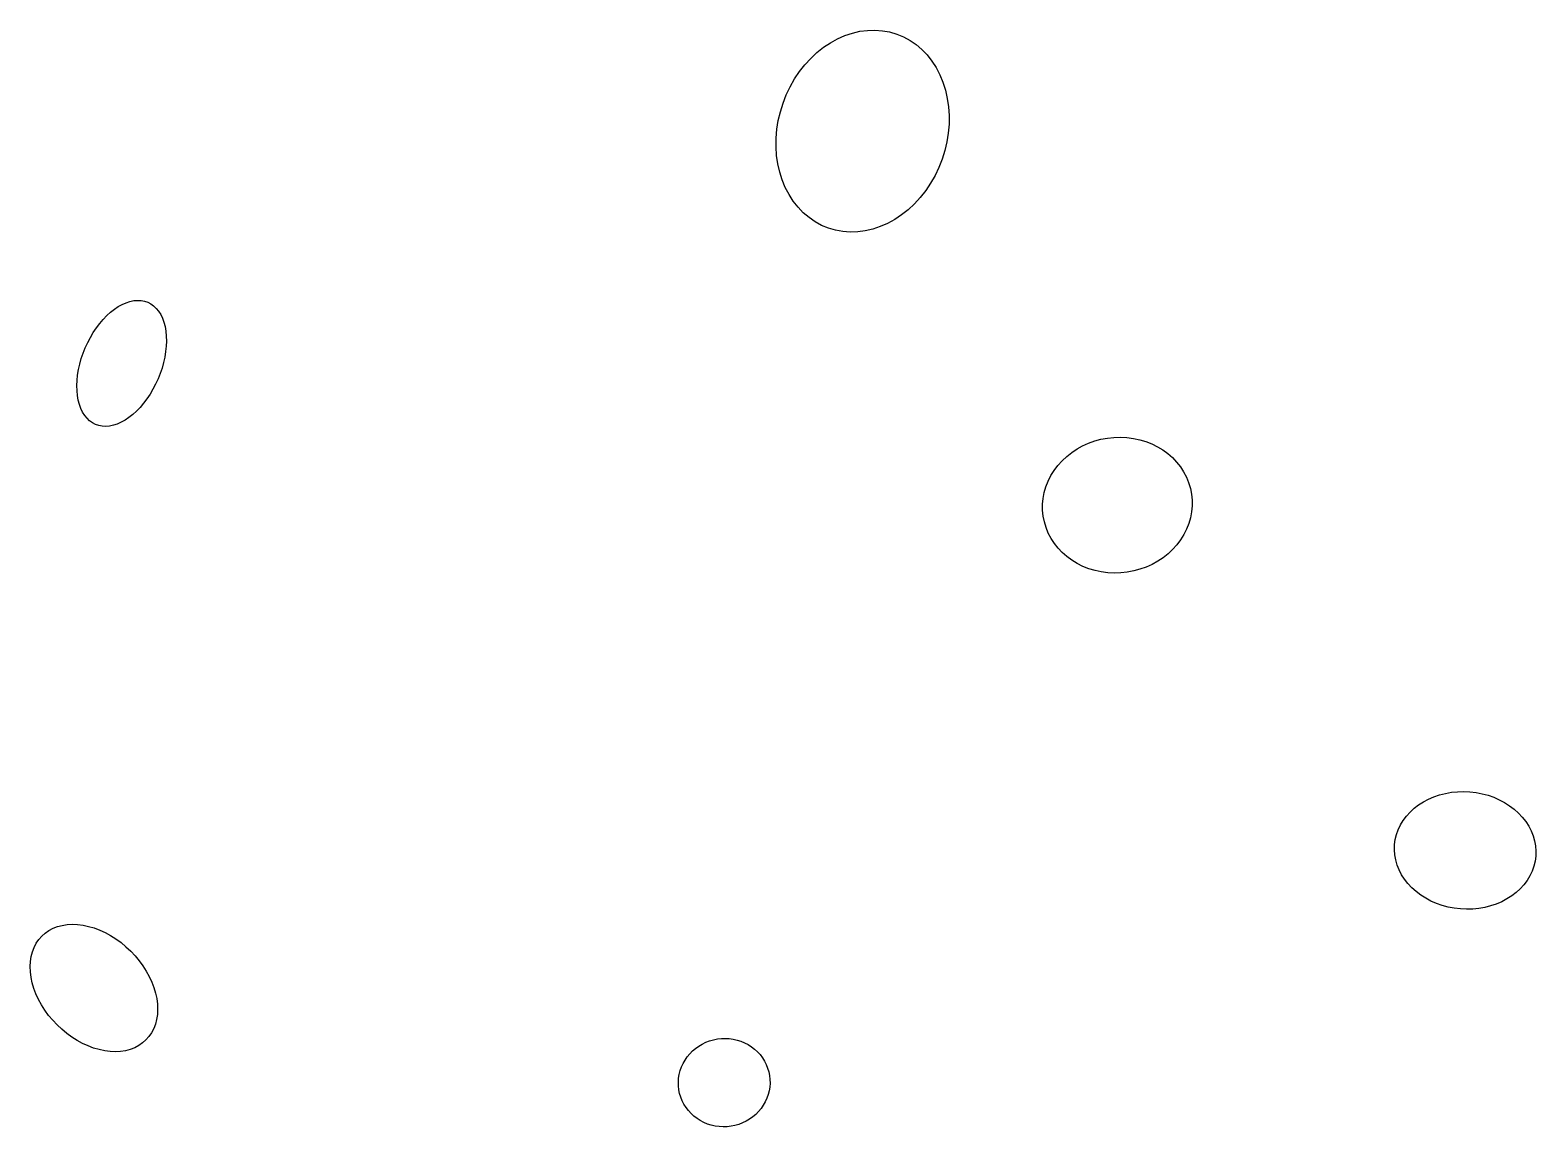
# Model space of a CAD drawing. Header units: metres. Extents: x -12209 to 21780, y -292849 to -276490.
# Drawn here: x -9566 to -4381, y -280266 to -276490 of the extents above; entities that cross this region are included whole.
import ezdxf

# ---------------------------------------------------------------- set-up
doc = ezdxf.new("R2010")
doc.units = ezdxf.units.M

msp = doc.modelspace()

# ---------------------------------------------------------------- linework, layer by layer
at = {"layer": 'LAYER'}
for p, q in [((-6785.51, -276519.97), (-6760.31, -276508.9)), ((-6785.51, -276519.97), (-6760.31, -276508.9)), ((-6760.31, -276508.9), (-6734.65, -276500.32)), ((-6760.31, -276508.9), (-6734.65, -276500.32)), ((-6734.65, -276500.32), (-6708.72, -276494.32)), ((-6734.65, -276500.32), (-6708.72, -276494.32)), ((-6708.72, -276494.32), (-6682.72, -276490.93)), ((-6708.72, -276494.32), (-6682.72, -276490.93)), ((-6682.72, -276490.93), (-6656.84, -276490.18)), ((-6682.72, -276490.93), (-6656.84, -276490.18)), ((-6656.84, -276490.18), (-6631.29, -276492.07)), ((-6656.84, -276490.18), (-6631.29, -276492.07)), ((-6631.29, -276492.07), (-6606.26, -276496.6)), ((-6631.29, -276492.07), (-6606.26, -276496.6)), ((-6606.26, -276496.6), (-6581.94, -276503.73)), ((-6606.26, -276496.6), (-6581.94, -276503.73)), ((-6581.94, -276503.73), (-6558.51, -276513.39)), ((-6581.94, -276503.73), (-6558.51, -276513.39)), ((-6558.51, -276513.39), (-6536.15, -276525.53)), ((-6558.51, -276513.39), (-6536.15, -276525.53)), ((-6877.93, -276587.36), (-6856.44, -276567.29)), ((-6877.93, -276587.36), (-6856.44, -276567.29)), ((-6856.44, -276567.29), (-6833.76, -276549.28)), ((-6856.44, -276567.29), (-6833.76, -276549.28)), ((-6833.76, -276549.28), (-6810.06, -276533.47)), ((-6833.76, -276549.28), (-6810.06, -276533.47)), ((-6810.06, -276533.47), (-6785.51, -276519.97)), ((-6810.06, -276533.47), (-6785.51, -276519.97)), ((-6536.15, -276525.53), (-6515.04, -276540.04)), ((-6536.15, -276525.53), (-6515.04, -276540.04)), ((-6515.04, -276540.04), (-6495.33, -276556.82)), ((-6515.04, -276540.04), (-6495.33, -276556.82)), ((-6495.33, -276556.82), (-6477.17, -276575.74)), ((-6495.33, -276556.82), (-6477.17, -276575.74)), ((-6916.67, -276633.05), (-6898.06, -276609.33)), ((-6916.67, -276633.05), (-6898.06, -276609.33)), ((-6898.06, -276609.33), (-6877.93, -276587.36)), ((-6898.06, -276609.33), (-6877.93, -276587.36)), ((-6477.17, -276575.74), (-6460.7, -276596.66)), ((-6477.17, -276575.74), (-6460.7, -276596.66)), ((-6460.7, -276596.66), (-6446.05, -276619.41)), ((-6460.7, -276596.66), (-6446.05, -276619.41)), ((-6446.05, -276619.41), (-6433.33, -276643.82)), ((-6446.05, -276619.41), (-6433.33, -276643.82)), ((-6948.81, -276684.96), (-6933.63, -276658.32)), ((-6948.81, -276684.96), (-6933.63, -276658.32)), ((-6933.63, -276658.32), (-6916.67, -276633.05)), ((-6933.63, -276658.32), (-6916.67, -276633.05)), ((-6433.33, -276643.82), (-6422.64, -276669.71)), ((-6433.33, -276643.82), (-6422.64, -276669.71)), ((-6422.64, -276669.71), (-6414.05, -276696.88)), ((-6422.64, -276669.71), (-6414.05, -276696.88)), ((-6973.38, -276741.51), (-6962.1, -276712.76)), ((-6973.38, -276741.51), (-6962.1, -276712.76)), ((-6962.1, -276712.76), (-6948.81, -276684.96)), ((-6962.1, -276712.76), (-6948.81, -276684.96)), ((-6414.05, -276696.88), (-6407.63, -276725.12)), ((-6414.05, -276696.88), (-6407.63, -276725.12)), ((-6989.62, -276801), (-6982.58, -276771)), ((-6989.62, -276801), (-6982.58, -276771)), ((-6982.58, -276771), (-6973.38, -276741.51)), ((-6982.58, -276771), (-6973.38, -276741.51)), ((-6407.63, -276725.12), (-6403.44, -276754.22)), ((-6407.63, -276725.12), (-6403.44, -276754.22)), ((-6403.44, -276754.22), (-6401.5, -276783.95)), ((-6403.44, -276754.22), (-6401.5, -276783.95)), ((-6994.46, -276831.27), (-6989.62, -276801)), ((-6994.46, -276831.27), (-6989.62, -276801)), ((-6401.82, -276814.1), (-6404.41, -276844.42)), ((-6401.82, -276814.1), (-6404.41, -276844.42)), ((-6401.5, -276783.95), (-6401.82, -276814.1)), ((-6401.5, -276783.95), (-6401.82, -276814.1)), ((-6997.37, -276891.75), (-6997.04, -276861.6)), ((-6997.37, -276891.75), (-6997.04, -276861.6)), ((-6997.04, -276861.6), (-6994.46, -276831.27)), ((-6997.04, -276861.6), (-6994.46, -276831.27)), ((-6409.24, -276874.7), (-6416.29, -276904.7)), ((-6409.24, -276874.7), (-6416.29, -276904.7)), ((-6404.41, -276844.42), (-6409.24, -276874.7)), ((-6404.41, -276844.42), (-6409.24, -276874.7)), ((-6995.43, -276921.48), (-6997.37, -276891.75)), ((-6995.43, -276921.48), (-6997.37, -276891.75)), ((-6991.23, -276950.58), (-6995.43, -276921.48)), ((-6991.23, -276950.58), (-6995.43, -276921.48)), ((-6416.29, -276904.7), (-6425.49, -276934.18)), ((-6416.29, -276904.7), (-6425.49, -276934.18)), ((-6984.81, -276978.82), (-6991.23, -276950.58)), ((-6984.81, -276978.82), (-6991.23, -276950.58)), ((-6976.23, -277005.99), (-6984.81, -276978.82)), ((-6976.23, -277005.99), (-6984.81, -276978.82)), ((-6436.77, -276962.94), (-6450.05, -276990.74)), ((-6436.77, -276962.94), (-6450.05, -276990.74)), ((-6425.49, -276934.18), (-6436.77, -276962.94)), ((-6425.49, -276934.18), (-6436.77, -276962.94)), ((-6965.53, -277031.88), (-6976.23, -277005.99)), ((-6965.53, -277031.88), (-6976.23, -277005.99)), ((-6952.81, -277056.29), (-6965.53, -277031.88)), ((-6952.81, -277056.29), (-6965.53, -277031.88)), ((-6465.23, -277017.38), (-6482.19, -277042.65)), ((-6465.23, -277017.38), (-6482.19, -277042.65)), ((-6450.05, -276990.74), (-6465.23, -277017.38)), ((-6450.05, -276990.74), (-6465.23, -277017.38)), ((-6938.16, -277079.04), (-6952.81, -277056.29)), ((-6938.16, -277079.04), (-6952.81, -277056.29)), ((-6921.7, -277099.95), (-6938.16, -277079.04)), ((-6921.7, -277099.95), (-6938.16, -277079.04)), ((-6500.81, -277066.37), (-6520.94, -277088.34)), ((-6500.81, -277066.37), (-6520.94, -277088.34)), ((-6482.19, -277042.65), (-6500.81, -277066.37)), ((-6482.19, -277042.65), (-6500.81, -277066.37)), ((-6903.54, -277118.87), (-6921.7, -277099.95)), ((-6903.54, -277118.87), (-6921.7, -277099.95)), ((-6883.83, -277135.65), (-6903.54, -277118.87)), ((-6883.83, -277135.65), (-6903.54, -277118.87)), ((-6862.71, -277150.17), (-6883.83, -277135.65)), ((-6862.71, -277150.17), (-6883.83, -277135.65)), ((-6565.1, -277126.42), (-6588.81, -277142.23)), ((-6565.1, -277126.42), (-6588.81, -277142.23)), ((-6542.42, -277108.41), (-6565.1, -277126.42)), ((-6542.42, -277108.41), (-6565.1, -277126.42)), ((-6520.94, -277088.34), (-6542.42, -277108.41)), ((-6520.94, -277088.34), (-6542.42, -277108.41)), ((-6840.36, -277162.3), (-6862.71, -277150.17)), ((-6840.36, -277162.3), (-6862.71, -277150.17)), ((-6816.93, -277171.97), (-6840.36, -277162.3)), ((-6816.93, -277171.97), (-6840.36, -277162.3)), ((-6816.93, -277171.97), (-6816.93, -277171.97)), ((-6792.61, -277179.1), (-6816.93, -277171.97)), ((-6816.93, -277171.97), (-6816.93, -277171.97)), ((-6792.61, -277179.1), (-6816.93, -277171.97)), ((-6767.57, -277183.62), (-6792.61, -277179.1)), ((-6767.57, -277183.62), (-6792.61, -277179.1)), ((-6742.02, -277185.52), (-6767.57, -277183.62)), ((-6742.02, -277185.52), (-6767.57, -277183.62)), ((-6716.15, -277184.77), (-6742.02, -277185.52)), ((-6716.15, -277184.77), (-6742.02, -277185.52)), ((-6690.15, -277181.38), (-6716.15, -277184.77)), ((-6690.15, -277181.38), (-6716.15, -277184.77)), ((-6664.21, -277175.38), (-6690.15, -277181.38)), ((-6664.21, -277175.38), (-6690.15, -277181.38)), ((-6638.55, -277166.8), (-6664.21, -277175.38)), ((-6638.55, -277166.8), (-6664.21, -277175.38)), ((-6613.35, -277155.73), (-6638.55, -277166.8)), ((-6613.35, -277155.73), (-6638.55, -277166.8)), ((-6588.81, -277142.23), (-6613.35, -277155.73)), ((-6588.81, -277142.23), (-6613.35, -277155.73)), ((-9289.06, -277461.31), (-9275.89, -277450.94)), ((-9289.06, -277461.31), (-9275.89, -277450.94)), ((-9275.89, -277450.94), (-9262.54, -277442)), ((-9275.89, -277450.94), (-9262.54, -277442)), ((-9262.54, -277442), (-9249.1, -277434.54)), ((-9262.54, -277442), (-9249.1, -277434.54)), ((-9249.1, -277434.54), (-9235.67, -277428.62)), ((-9249.1, -277434.54), (-9235.67, -277428.62)), ((-9235.67, -277428.62), (-9222.36, -277424.3)), ((-9235.67, -277428.62), (-9222.36, -277424.3)), ((-9222.36, -277424.3), (-9209.26, -277421.59)), ((-9222.36, -277424.3), (-9209.26, -277421.59)), ((-9209.26, -277421.59), (-9196.48, -277420.53)), ((-9209.26, -277421.59), (-9196.48, -277420.53)), ((-9196.48, -277420.53), (-9184.11, -277421.12)), ((-9196.48, -277420.53), (-9184.11, -277421.12)), ((-9184.11, -277421.12), (-9172.25, -277423.36)), ((-9184.11, -277421.12), (-9172.25, -277423.36)), ((-9172.25, -277423.36), (-9160.99, -277427.22)), ((-9172.25, -277423.36), (-9160.99, -277427.22)), ((-9160.99, -277427.22), (-9150.41, -277432.69)), ((-9160.99, -277427.22), (-9150.41, -277432.69)), ((-9150.41, -277432.69), (-9140.59, -277439.71)), ((-9150.41, -277432.69), (-9140.59, -277439.71)), ((-9140.59, -277439.71), (-9131.62, -277448.24)), ((-9140.59, -277439.71), (-9131.62, -277448.24)), ((-9131.62, -277448.24), (-9123.55, -277458.21)), ((-9131.62, -277448.24), (-9123.55, -277458.21)), ((-9337.82, -277515.24), (-9326.4, -277500.08)), ((-9337.82, -277515.24), (-9326.4, -277500.08)), ((-9326.4, -277500.08), (-9314.4, -277485.97)), ((-9326.4, -277500.08), (-9314.4, -277485.97)), ((-9314.4, -277485.97), (-9301.92, -277473.01)), ((-9314.4, -277485.97), (-9301.92, -277473.01)), ((-9301.92, -277473.01), (-9289.06, -277461.31)), ((-9301.92, -277473.01), (-9289.06, -277461.31)), ((-9123.55, -277458.21), (-9116.45, -277469.54)), ((-9123.55, -277458.21), (-9116.45, -277469.54)), ((-9116.45, -277469.54), (-9110.37, -277482.15)), ((-9116.45, -277469.54), (-9110.37, -277482.15)), ((-9110.37, -277482.15), (-9105.36, -277495.94)), ((-9110.37, -277482.15), (-9105.36, -277495.94)), ((-9105.36, -277495.94), (-9101.45, -277510.81)), ((-9105.36, -277495.94), (-9101.45, -277510.81)), ((-9367.79, -277565.79), (-9358.59, -277548.21)), ((-9367.79, -277565.79), (-9358.59, -277548.21)), ((-9358.59, -277548.21), (-9348.58, -277531.32)), ((-9358.59, -277548.21), (-9348.58, -277531.32)), ((-9348.58, -277531.32), (-9337.82, -277515.24)), ((-9348.58, -277531.32), (-9337.82, -277515.24)), ((-9101.45, -277510.81), (-9098.68, -277526.64)), ((-9101.45, -277510.81), (-9098.68, -277526.64)), ((-9098.68, -277526.64), (-9097.07, -277543.31)), ((-9098.68, -277526.64), (-9097.07, -277543.31)), ((-9097.07, -277543.31), (-9096.63, -277560.7)), ((-9097.07, -277543.31), (-9096.63, -277560.7)), ((-9389.78, -277621.22), (-9383.44, -277602.43)), ((-9389.78, -277621.22), (-9383.44, -277602.43)), ((-9383.44, -277602.43), (-9376.09, -277583.9)), ((-9383.44, -277602.43), (-9376.09, -277583.9)), ((-9376.09, -277583.9), (-9367.79, -277565.79)), ((-9376.09, -277583.9), (-9367.79, -277565.79)), ((-9099.27, -277597.1), (-9102.32, -277615.83)), ((-9099.27, -277597.1), (-9102.32, -277615.83)), ((-9097.37, -277578.68), (-9099.27, -277597.1)), ((-9097.37, -277578.68), (-9099.27, -277597.1)), ((-9096.63, -277560.7), (-9097.37, -277578.68)), ((-9096.63, -277560.7), (-9097.37, -277578.68)), ((-9399.24, -277659.03), (-9395.06, -277640.13)), ((-9399.24, -277659.03), (-9395.06, -277640.13)), ((-9395.06, -277640.13), (-9389.78, -277621.22)), ((-9395.06, -277640.13), (-9389.78, -277621.22)), ((-9111.78, -277653.64), (-9118.12, -277672.43)), ((-9111.78, -277653.64), (-9118.12, -277672.43)), ((-9106.5, -277634.72), (-9111.78, -277653.64)), ((-9106.5, -277634.72), (-9111.78, -277653.64)), ((-9102.32, -277615.83), (-9106.5, -277634.72)), ((-9102.32, -277615.83), (-9106.5, -277634.72)), ((-9404.93, -277714.15), (-9404.2, -277696.18)), ((-9404.93, -277714.15), (-9404.2, -277696.18)), ((-9404.2, -277696.18), (-9402.29, -277677.76)), ((-9404.2, -277696.18), (-9402.29, -277677.76)), ((-9402.29, -277677.76), (-9399.24, -277659.03)), ((-9402.29, -277677.76), (-9399.24, -277659.03)), ((-9133.78, -277709.07), (-9142.97, -277726.64)), ((-9133.78, -277709.07), (-9142.97, -277726.64)), ((-9125.47, -277690.95), (-9133.78, -277709.07)), ((-9125.47, -277690.95), (-9133.78, -277709.07)), ((-9118.12, -277672.43), (-9125.47, -277690.95)), ((-9118.12, -277672.43), (-9125.47, -277690.95)), ((-9404.49, -277731.54), (-9404.93, -277714.15)), ((-9404.49, -277731.54), (-9404.93, -277714.15)), ((-9402.88, -277748.22), (-9404.49, -277731.54)), ((-9402.88, -277748.22), (-9404.49, -277731.54)), ((-9400.11, -277764.05), (-9402.88, -277748.22)), ((-9400.11, -277764.05), (-9402.88, -277748.22)), ((-9163.74, -277759.62), (-9175.16, -277774.78)), ((-9163.74, -277759.62), (-9175.16, -277774.78)), ((-9152.98, -277743.54), (-9163.74, -277759.62)), ((-9152.98, -277743.54), (-9163.74, -277759.62)), ((-9142.97, -277726.64), (-9152.98, -277743.54)), ((-9142.97, -277726.64), (-9152.98, -277743.54)), ((-9396.21, -277778.92), (-9400.11, -277764.05)), ((-9396.21, -277778.92), (-9400.11, -277764.05)), ((-9391.2, -277792.71), (-9396.21, -277778.92)), ((-9391.2, -277792.71), (-9396.21, -277778.92)), ((-9385.12, -277805.32), (-9391.2, -277792.71)), ((-9385.12, -277805.32), (-9391.2, -277792.71)), ((-9378.01, -277816.65), (-9385.12, -277805.32)), ((-9378.01, -277816.65), (-9385.12, -277805.32)), ((-9212.51, -277813.55), (-9225.67, -277823.92)), ((-9212.51, -277813.55), (-9225.67, -277823.92)), ((-9199.64, -277801.84), (-9212.51, -277813.55)), ((-9199.64, -277801.84), (-9212.51, -277813.55)), ((-9187.16, -277788.89), (-9199.64, -277801.84)), ((-9187.16, -277788.89), (-9199.64, -277801.84)), ((-9175.16, -277774.78), (-9187.16, -277788.89)), ((-9175.16, -277774.78), (-9187.16, -277788.89)), ((-9369.94, -277826.62), (-9378.01, -277816.65)), ((-9369.94, -277826.62), (-9378.01, -277816.65)), ((-9360.97, -277835.15), (-9369.94, -277826.62)), ((-9360.97, -277835.15), (-9369.94, -277826.62)), ((-9351.15, -277842.17), (-9360.97, -277835.15)), ((-9351.15, -277842.17), (-9360.97, -277835.15)), ((-9340.57, -277847.64), (-9351.15, -277842.17)), ((-9340.57, -277847.64), (-9351.15, -277842.17)), ((-9340.57, -277847.64), (-9340.57, -277847.64)), ((-9329.31, -277851.5), (-9340.57, -277847.64)), ((-9340.57, -277847.64), (-9340.57, -277847.64)), ((-9329.31, -277851.5), (-9340.57, -277847.64)), ((-9317.45, -277853.74), (-9329.31, -277851.5)), ((-9317.45, -277853.74), (-9329.31, -277851.5)), ((-9305.08, -277854.33), (-9317.45, -277853.74)), ((-9305.08, -277854.33), (-9317.45, -277853.74)), ((-9292.3, -277853.27), (-9305.08, -277854.33)), ((-9292.3, -277853.27), (-9305.08, -277854.33)), ((-9279.2, -277850.56), (-9292.3, -277853.27)), ((-9279.2, -277850.56), (-9292.3, -277853.27)), ((-9265.89, -277846.24), (-9279.2, -277850.56)), ((-9265.89, -277846.24), (-9279.2, -277850.56)), ((-9252.46, -277840.32), (-9265.89, -277846.24)), ((-9252.46, -277840.32), (-9265.89, -277846.24)), ((-9239.02, -277832.86), (-9252.46, -277840.32)), ((-9239.02, -277832.86), (-9252.46, -277840.32)), ((-9225.67, -277823.92), (-9239.02, -277832.86)), ((-9225.67, -277823.92), (-9239.02, -277832.86)), ((-5941.65, -277921.45), (-5921.3, -277912.24)), ((-5941.65, -277921.45), (-5921.3, -277912.24)), ((-5921.3, -277912.24), (-5900.2, -277904.66)), ((-5921.3, -277912.24), (-5900.2, -277904.66)), ((-5900.2, -277904.66), (-5878.51, -277898.76)), ((-5900.2, -277904.66), (-5878.51, -277898.76)), ((-5878.51, -277898.76), (-5856.39, -277894.59)), ((-5878.51, -277898.76), (-5856.39, -277894.59)), ((-5856.39, -277894.59), (-5834.01, -277892.17)), ((-5856.39, -277894.59), (-5834.01, -277892.17)), ((-5834.01, -277892.17), (-5811.53, -277891.53)), ((-5834.01, -277892.17), (-5811.53, -277891.53)), ((-5811.53, -277891.53), (-5789.14, -277892.68)), ((-5811.53, -277891.53), (-5789.14, -277892.68)), ((-5789.14, -277892.68), (-5767, -277895.59)), ((-5789.14, -277892.68), (-5767, -277895.59)), ((-5767, -277895.59), (-5745.28, -277900.25)), ((-5767, -277895.59), (-5745.28, -277900.25)), ((-5745.28, -277900.25), (-5724.15, -277906.63)), ((-5745.28, -277900.25), (-5724.15, -277906.63)), ((-5724.15, -277906.63), (-5703.76, -277914.67)), ((-5724.15, -277906.63), (-5703.76, -277914.67)), ((-5703.76, -277914.67), (-5684.27, -277924.32)), ((-5703.76, -277914.67), (-5684.27, -277924.32)), ((-6012.5, -277972.92), (-5996.65, -277958.04)), ((-6012.5, -277972.92), (-5996.65, -277958.04)), ((-5996.65, -277958.04), (-5979.47, -277944.43)), ((-5996.65, -277958.04), (-5979.47, -277944.43)), ((-5979.47, -277944.43), (-5961.09, -277932.2)), ((-5979.47, -277944.43), (-5961.09, -277932.2)), ((-5961.09, -277932.2), (-5941.65, -277921.45)), ((-5961.09, -277932.2), (-5941.65, -277921.45)), ((-5684.27, -277924.32), (-5665.84, -277935.5)), ((-5684.27, -277924.32), (-5665.84, -277935.5)), ((-5665.84, -277935.5), (-5648.59, -277948.13)), ((-5665.84, -277935.5), (-5648.59, -277948.13)), ((-5648.59, -277948.13), (-5632.66, -277962.11)), ((-5648.59, -277948.13), (-5632.66, -277962.11)), ((-5632.66, -277962.11), (-5618.18, -277977.33)), ((-5632.66, -277962.11), (-5618.18, -277977.33)), ((-6050.95, -278024.03), (-6039.76, -278006.04)), ((-6050.95, -278024.03), (-6039.76, -278006.04)), ((-6039.76, -278006.04), (-6026.91, -277988.96)), ((-6039.76, -278006.04), (-6026.91, -277988.96)), ((-6026.91, -277988.96), (-6012.5, -277972.92)), ((-6026.91, -277988.96), (-6012.5, -277972.92)), ((-5618.18, -277977.33), (-5605.25, -277993.67)), ((-5618.18, -277977.33), (-5605.25, -277993.67)), ((-5605.25, -277993.67), (-5593.97, -278011.03)), ((-5605.25, -277993.67), (-5593.97, -278011.03)), ((-5593.97, -278011.03), (-5584.43, -278029.25)), ((-5593.97, -278011.03), (-5584.43, -278029.25)), ((-6073.81, -278082.07), (-6068.04, -278062.19)), ((-6073.81, -278082.07), (-6068.04, -278062.19)), ((-6068.04, -278062.19), (-6060.4, -278042.8)), ((-6068.04, -278062.19), (-6060.4, -278042.8)), ((-6060.4, -278042.8), (-6050.95, -278024.03)), ((-6060.4, -278042.8), (-6050.95, -278024.03)), ((-5584.43, -278029.25), (-5576.69, -278048.21)), ((-5584.43, -278029.25), (-5576.69, -278048.21)), ((-5576.69, -278048.21), (-5570.83, -278067.75)), ((-5576.69, -278048.21), (-5570.83, -278067.75)), ((-5570.83, -278067.75), (-5566.88, -278087.73)), ((-5570.83, -278067.75), (-5566.88, -278087.73)), ((-6079.57, -278122.66), (-6077.66, -278102.27)), ((-6079.57, -278122.66), (-6077.66, -278102.27)), ((-6079.52, -278143.06), (-6079.57, -278122.66)), ((-6079.52, -278143.06), (-6079.57, -278122.66)), ((-6077.66, -278102.27), (-6073.81, -278082.07)), ((-6077.66, -278102.27), (-6073.81, -278082.07)), ((-5566.88, -278087.73), (-5564.87, -278108.01)), ((-5566.88, -278087.73), (-5564.87, -278108.01)), ((-5564.87, -278108.01), (-5564.82, -278128.41)), ((-5564.87, -278108.01), (-5564.82, -278128.41)), ((-6077.51, -278163.34), (-6079.52, -278143.06)), ((-6077.51, -278163.34), (-6079.52, -278143.06)), ((-6077.51, -278163.34), (-6077.51, -278163.34)), ((-6073.56, -278183.32), (-6077.51, -278163.34)), ((-6077.51, -278163.34), (-6077.51, -278163.34)), ((-6073.56, -278183.32), (-6077.51, -278163.34)), ((-5570.58, -278169), (-5576.35, -278188.88)), ((-5570.58, -278169), (-5576.35, -278188.88)), ((-5566.73, -278148.8), (-5570.58, -278169)), ((-5566.73, -278148.8), (-5570.58, -278169)), ((-5564.82, -278128.41), (-5566.73, -278148.8)), ((-5564.82, -278128.41), (-5566.73, -278148.8)), ((-6067.7, -278202.86), (-6073.56, -278183.32)), ((-6067.7, -278202.86), (-6073.56, -278183.32)), ((-6059.96, -278221.82), (-6067.7, -278202.86)), ((-6059.96, -278221.82), (-6067.7, -278202.86)), ((-6050.42, -278240.04), (-6059.96, -278221.82)), ((-6050.42, -278240.04), (-6059.96, -278221.82)), ((-5593.44, -278227.03), (-5604.63, -278245.03)), ((-5593.44, -278227.03), (-5604.63, -278245.03)), ((-5583.99, -278208.27), (-5593.44, -278227.03)), ((-5583.99, -278208.27), (-5593.44, -278227.03)), ((-5576.35, -278188.88), (-5583.99, -278208.27)), ((-5576.35, -278188.88), (-5583.99, -278208.27)), ((-6039.14, -278257.4), (-6050.42, -278240.04)), ((-6039.14, -278257.4), (-6050.42, -278240.04)), ((-6026.21, -278273.74), (-6039.14, -278257.4)), ((-6026.21, -278273.74), (-6039.14, -278257.4)), ((-6011.73, -278288.96), (-6026.21, -278273.74)), ((-6011.73, -278288.96), (-6026.21, -278273.74)), ((-5631.89, -278278.15), (-5647.74, -278293.03)), ((-5631.89, -278278.15), (-5647.74, -278293.03)), ((-5617.48, -278262.11), (-5631.89, -278278.15)), ((-5617.48, -278262.11), (-5631.89, -278278.15)), ((-5604.63, -278245.03), (-5617.48, -278262.11)), ((-5604.63, -278245.03), (-5617.48, -278262.11)), ((-5995.8, -278302.94), (-6011.73, -278288.96)), ((-5995.8, -278302.94), (-6011.73, -278288.96)), ((-5978.55, -278315.57), (-5995.8, -278302.94)), ((-5978.55, -278315.57), (-5995.8, -278302.94)), ((-5960.12, -278326.75), (-5978.55, -278315.57)), ((-5960.12, -278326.75), (-5978.55, -278315.57)), ((-5940.63, -278336.4), (-5960.12, -278326.75)), ((-5940.63, -278336.4), (-5960.12, -278326.75)), ((-5702.74, -278329.62), (-5723.09, -278338.83)), ((-5702.74, -278329.62), (-5723.09, -278338.83)), ((-5683.3, -278318.87), (-5702.74, -278329.62)), ((-5683.3, -278318.87), (-5702.74, -278329.62)), ((-5664.93, -278306.64), (-5683.3, -278318.87)), ((-5664.93, -278306.64), (-5683.3, -278318.87)), ((-5647.74, -278293.03), (-5664.93, -278306.64)), ((-5647.74, -278293.03), (-5664.93, -278306.64)), ((-5920.24, -278344.44), (-5940.63, -278336.4)), ((-5920.24, -278344.44), (-5940.63, -278336.4)), ((-5899.11, -278350.82), (-5920.24, -278344.44)), ((-5899.11, -278350.82), (-5920.24, -278344.44)), ((-5877.39, -278355.48), (-5899.11, -278350.82)), ((-5877.39, -278355.48), (-5899.11, -278350.82)), ((-5855.25, -278358.39), (-5877.39, -278355.48)), ((-5855.25, -278358.39), (-5877.39, -278355.48)), ((-5832.86, -278359.54), (-5855.25, -278358.39)), ((-5832.86, -278359.54), (-5855.25, -278358.39)), ((-5810.39, -278358.9), (-5832.86, -278359.54)), ((-5810.39, -278358.9), (-5832.86, -278359.54)), ((-5788, -278356.48), (-5810.39, -278358.9)), ((-5788, -278356.48), (-5810.39, -278358.9)), ((-5765.88, -278352.31), (-5788, -278356.48)), ((-5765.88, -278352.31), (-5788, -278356.48)), ((-5744.19, -278346.41), (-5765.88, -278352.31)), ((-5744.19, -278346.41), (-5765.88, -278352.31)), ((-5723.09, -278338.83), (-5744.19, -278346.41)), ((-5723.09, -278338.83), (-5744.19, -278346.41)), ((-4800.22, -279169.38), (-4784.83, -279157.58)), ((-4800.22, -279169.38), (-4784.83, -279157.58)), ((-4784.83, -279157.58), (-4768.23, -279146.96)), ((-4784.83, -279157.58), (-4768.23, -279146.96)), ((-4768.23, -279146.96), (-4750.53, -279137.62)), ((-4768.23, -279146.96), (-4750.53, -279137.62)), ((-4750.53, -279137.62), (-4731.87, -279129.63)), ((-4750.53, -279137.62), (-4731.87, -279129.63)), ((-4731.87, -279129.63), (-4712.39, -279123.04)), ((-4731.87, -279129.63), (-4712.39, -279123.04)), ((-4712.39, -279123.04), (-4692.25, -279117.9)), ((-4712.39, -279123.04), (-4692.25, -279117.9)), ((-4692.25, -279117.9), (-4671.59, -279114.26)), ((-4692.25, -279117.9), (-4671.59, -279114.26)), ((-4671.59, -279114.26), (-4650.58, -279112.14)), ((-4671.59, -279114.26), (-4650.58, -279112.14)), ((-4650.58, -279112.14), (-4629.36, -279111.56)), ((-4650.58, -279112.14), (-4629.36, -279111.56)), ((-4629.36, -279111.56), (-4608.11, -279112.52)), ((-4629.36, -279111.56), (-4608.11, -279112.52)), ((-4608.11, -279112.52), (-4586.99, -279115.02)), ((-4608.11, -279112.52), (-4586.99, -279115.02)), ((-4586.99, -279115.02), (-4566.15, -279119.03)), ((-4586.99, -279115.02), (-4566.15, -279119.03)), ((-4566.15, -279119.03), (-4545.75, -279124.53)), ((-4566.15, -279119.03), (-4545.75, -279124.53)), ((-4545.75, -279124.53), (-4525.96, -279131.47)), ((-4545.75, -279124.53), (-4525.96, -279131.47)), ((-4525.96, -279131.47), (-4506.92, -279139.81)), ((-4525.96, -279131.47), (-4506.92, -279139.81)), ((-4506.92, -279139.81), (-4488.77, -279149.47)), ((-4506.92, -279139.81), (-4488.77, -279149.47)), ((-4488.77, -279149.47), (-4471.65, -279160.38)), ((-4488.77, -279149.47), (-4471.65, -279160.38)), ((-4471.65, -279160.38), (-4455.7, -279172.47)), ((-4471.65, -279160.38), (-4455.7, -279172.47)), ((-4847.38, -279226.61), (-4837.94, -279211.02)), ((-4847.38, -279226.61), (-4837.94, -279211.02)), ((-4837.94, -279211.02), (-4826.88, -279196.21)), ((-4837.94, -279211.02), (-4826.88, -279196.21)), ((-4826.88, -279196.21), (-4814.27, -279182.29)), ((-4826.88, -279196.21), (-4814.27, -279182.29)), ((-4814.27, -279182.29), (-4800.22, -279169.38)), ((-4814.27, -279182.29), (-4800.22, -279169.38)), ((-4455.7, -279172.47), (-4441.04, -279185.63)), ((-4455.7, -279172.47), (-4441.04, -279185.63)), ((-4441.04, -279185.63), (-4427.77, -279199.78)), ((-4441.04, -279185.63), (-4427.77, -279199.78)), ((-4427.77, -279199.78), (-4416, -279214.79)), ((-4427.77, -279199.78), (-4416, -279214.79)), ((-4865.32, -279276.91), (-4861.12, -279259.68)), ((-4865.32, -279276.91), (-4861.12, -279259.68)), ((-4861.12, -279259.68), (-4855.13, -279242.88)), ((-4861.12, -279259.68), (-4855.13, -279242.88)), ((-4855.13, -279242.88), (-4847.38, -279226.61)), ((-4855.13, -279242.88), (-4847.38, -279226.61)), ((-4416, -279214.79), (-4405.81, -279230.57)), ((-4416, -279214.79), (-4405.81, -279230.57)), ((-4405.81, -279230.57), (-4397.29, -279246.98)), ((-4405.81, -279230.57), (-4397.29, -279246.98)), ((-4397.29, -279246.98), (-4390.51, -279263.9)), ((-4397.29, -279246.98), (-4390.51, -279263.9)), ((-4390.51, -279263.9), (-4385.5, -279281.2)), ((-4390.51, -279263.9), (-4385.5, -279281.2)), ((-4868.19, -279312.07), (-4867.68, -279294.41)), ((-4868.19, -279312.07), (-4867.68, -279294.41)), ((-4866.84, -279329.75), (-4868.19, -279312.07)), ((-4866.84, -279329.75), (-4868.19, -279312.07)), ((-4867.68, -279294.41), (-4865.32, -279276.91)), ((-4867.68, -279294.41), (-4865.32, -279276.91)), ((-4867.68, -279294.41), (-4867.68, -279294.41)), ((-4867.68, -279294.41), (-4867.68, -279294.41)), ((-4385.5, -279281.2), (-4382.31, -279298.76)), ((-4385.5, -279281.2), (-4382.31, -279298.76)), ((-4382.31, -279298.76), (-4380.97, -279316.43)), ((-4382.31, -279298.76), (-4380.97, -279316.43)), ((-4380.97, -279316.43), (-4381.48, -279334.09)), ((-4380.97, -279316.43), (-4381.48, -279334.09)), ((-4863.65, -279347.3), (-4866.84, -279329.75)), ((-4863.65, -279347.3), (-4866.84, -279329.75)), ((-4858.65, -279364.61), (-4863.65, -279347.3)), ((-4858.65, -279364.61), (-4863.65, -279347.3)), ((-4851.86, -279381.53), (-4858.65, -279364.61)), ((-4851.86, -279381.53), (-4858.65, -279364.61)), ((-4388.03, -279368.82), (-4394.02, -279385.63)), ((-4388.03, -279368.82), (-4394.02, -279385.63)), ((-4383.83, -279351.6), (-4388.03, -279368.82)), ((-4383.83, -279351.6), (-4388.03, -279368.82)), ((-4381.48, -279334.09), (-4383.83, -279351.6)), ((-4381.48, -279334.09), (-4383.83, -279351.6)), ((-4843.34, -279397.94), (-4851.86, -279381.53)), ((-4843.34, -279397.94), (-4851.86, -279381.53)), ((-4833.15, -279413.71), (-4843.34, -279397.94)), ((-4833.15, -279413.71), (-4843.34, -279397.94)), ((-4821.38, -279428.73), (-4833.15, -279413.71)), ((-4821.38, -279428.73), (-4833.15, -279413.71)), ((-4411.21, -279417.49), (-4422.28, -279432.3)), ((-4411.21, -279417.49), (-4422.28, -279432.3)), ((-4401.77, -279401.89), (-4411.21, -279417.49)), ((-4401.77, -279401.89), (-4411.21, -279417.49)), ((-4394.02, -279385.63), (-4401.77, -279401.89)), ((-4394.02, -279385.63), (-4401.77, -279401.89)), ((-4808.11, -279442.87), (-4821.38, -279428.73)), ((-4808.11, -279442.87), (-4821.38, -279428.73)), ((-4793.45, -279456.04), (-4808.11, -279442.87)), ((-4793.45, -279456.04), (-4808.11, -279442.87)), ((-4777.5, -279468.12), (-4793.45, -279456.04)), ((-4777.5, -279468.12), (-4793.45, -279456.04)), ((-4760.38, -279479.04), (-4777.5, -279468.12)), ((-4760.38, -279479.04), (-4777.5, -279468.12)), ((-4464.32, -279470.93), (-4480.92, -279481.54)), ((-4464.32, -279470.93), (-4480.92, -279481.54)), ((-4448.93, -279459.12), (-4464.32, -279470.93)), ((-4448.93, -279459.12), (-4464.32, -279470.93)), ((-4434.88, -279446.21), (-4448.93, -279459.12)), ((-4434.88, -279446.21), (-4448.93, -279459.12)), ((-4422.28, -279432.3), (-4434.88, -279446.21)), ((-4422.28, -279432.3), (-4434.88, -279446.21)), ((-4742.23, -279488.7), (-4760.38, -279479.04)), ((-4742.23, -279488.7), (-4760.38, -279479.04)), ((-4723.19, -279497.03), (-4742.23, -279488.7)), ((-4723.19, -279497.03), (-4742.23, -279488.7)), ((-4703.4, -279503.98), (-4723.19, -279497.03)), ((-4703.4, -279503.98), (-4723.19, -279497.03)), ((-4683, -279509.47), (-4703.4, -279503.98)), ((-4683, -279509.47), (-4703.4, -279503.98)), ((-4662.16, -279513.49), (-4683, -279509.47)), ((-4662.16, -279513.49), (-4683, -279509.47)), ((-4641.04, -279515.98), (-4662.16, -279513.49)), ((-4641.04, -279515.98), (-4662.16, -279513.49)), ((-4619.79, -279516.95), (-4641.04, -279515.98)), ((-4619.79, -279516.95), (-4641.04, -279515.98)), ((-4598.57, -279516.36), (-4619.79, -279516.95)), ((-4598.57, -279516.36), (-4619.79, -279516.95)), ((-4577.56, -279514.24), (-4598.57, -279516.36)), ((-4577.56, -279514.24), (-4598.57, -279516.36)), ((-4556.9, -279510.6), (-4577.56, -279514.24)), ((-4556.9, -279510.6), (-4577.56, -279514.24)), ((-4536.76, -279505.47), (-4556.9, -279510.6)), ((-4536.76, -279505.47), (-4556.9, -279510.6)), ((-4517.28, -279498.88), (-4536.76, -279505.47)), ((-4517.28, -279498.88), (-4536.76, -279505.47)), ((-4498.62, -279490.88), (-4517.28, -279498.88)), ((-4498.62, -279490.88), (-4517.28, -279498.88)), ((-4480.92, -279481.54), (-4498.62, -279490.88)), ((-4480.92, -279481.54), (-4498.62, -279490.88)), ((-9486.9, -279582.39), (-9471.65, -279576.51)), ((-9486.9, -279582.39), (-9471.65, -279576.51)), ((-9471.65, -279576.51), (-9455.45, -279572.24)), ((-9471.65, -279576.51), (-9455.45, -279572.24)), ((-9455.45, -279572.24), (-9438.43, -279569.61)), ((-9455.45, -279572.24), (-9438.43, -279569.61)), ((-9438.43, -279569.61), (-9420.7, -279568.64)), ((-9438.43, -279569.61), (-9420.7, -279568.64)), ((-9420.7, -279568.64), (-9402.4, -279569.34)), ((-9420.7, -279568.64), (-9402.4, -279569.34)), ((-9402.4, -279569.34), (-9383.68, -279571.71)), ((-9402.4, -279569.34), (-9383.68, -279571.71)), ((-9383.68, -279571.71), (-9364.68, -279575.72)), ((-9383.68, -279571.71), (-9364.68, -279575.72)), ((-9364.68, -279575.72), (-9345.54, -279581.35)), ((-9364.68, -279575.72), (-9345.54, -279581.35)), ((-9545.06, -279633.96), (-9536.15, -279620.94)), ((-9545.06, -279633.96), (-9536.15, -279620.94)), ((-9536.15, -279620.94), (-9525.79, -279609.18)), ((-9536.15, -279620.94), (-9525.79, -279609.18)), ((-9525.79, -279609.18), (-9514.07, -279598.79)), ((-9525.79, -279609.18), (-9514.07, -279598.79)), ((-9525.79, -279609.18), (-9525.79, -279609.18)), ((-9525.79, -279609.18), (-9525.79, -279609.18)), ((-9514.07, -279598.79), (-9501.07, -279589.84)), ((-9514.07, -279598.79), (-9501.07, -279589.84)), ((-9501.07, -279589.84), (-9486.9, -279582.39)), ((-9501.07, -279589.84), (-9486.9, -279582.39)), ((-9345.54, -279581.35), (-9326.4, -279588.55)), ((-9345.54, -279581.35), (-9326.4, -279588.55)), ((-9326.4, -279588.55), (-9307.42, -279597.27)), ((-9326.4, -279588.55), (-9307.42, -279597.27)), ((-9307.42, -279597.27), (-9288.73, -279607.44)), ((-9307.42, -279597.27), (-9288.73, -279607.44)), ((-9288.73, -279607.44), (-9270.48, -279618.99)), ((-9288.73, -279607.44), (-9270.48, -279618.99)), ((-9270.48, -279618.99), (-9252.81, -279631.82)), ((-9270.48, -279618.99), (-9252.81, -279631.82)), ((-9565.09, -279696.67), (-9562.51, -279679.64)), ((-9565.09, -279696.67), (-9562.51, -279679.64)), ((-9562.51, -279679.64), (-9558.29, -279663.43)), ((-9562.51, -279679.64), (-9558.29, -279663.43)), ((-9558.29, -279663.43), (-9552.46, -279648.16)), ((-9558.29, -279663.43), (-9552.46, -279648.16)), ((-9552.46, -279648.16), (-9545.06, -279633.96)), ((-9552.46, -279648.16), (-9545.06, -279633.96)), ((-9252.81, -279631.82), (-9235.85, -279645.84)), ((-9252.81, -279631.82), (-9235.85, -279645.84)), ((-9235.85, -279645.84), (-9219.74, -279660.94)), ((-9235.85, -279645.84), (-9219.74, -279660.94)), ((-9219.74, -279660.94), (-9204.58, -279677.01)), ((-9219.74, -279660.94), (-9204.58, -279677.01)), ((-9204.58, -279677.01), (-9190.51, -279693.92)), ((-9204.58, -279677.01), (-9190.51, -279693.92)), ((-9566, -279714.41), (-9565.09, -279696.67)), ((-9566, -279714.41), (-9565.09, -279696.67)), ((-9565.24, -279732.7), (-9566, -279714.41)), ((-9565.24, -279732.7), (-9566, -279714.41)), ((-9190.51, -279693.92), (-9177.62, -279711.55)), ((-9190.51, -279693.92), (-9177.62, -279711.55)), ((-9177.62, -279711.55), (-9166.02, -279729.76)), ((-9177.62, -279711.55), (-9166.02, -279729.76)), ((-9166.02, -279729.76), (-9155.79, -279748.42)), ((-9166.02, -279729.76), (-9155.79, -279748.42)), ((-9562.81, -279751.41), (-9565.24, -279732.7)), ((-9562.81, -279751.41), (-9565.24, -279732.7)), ((-9558.74, -279770.4), (-9562.81, -279751.41)), ((-9558.74, -279770.4), (-9562.81, -279751.41)), ((-9553.05, -279789.52), (-9558.74, -279770.4)), ((-9553.05, -279789.52), (-9558.74, -279770.4)), ((-9155.79, -279748.42), (-9147.01, -279767.38)), ((-9155.79, -279748.42), (-9147.01, -279767.38)), ((-9147.01, -279767.38), (-9139.75, -279786.49)), ((-9147.01, -279767.38), (-9139.75, -279786.49)), ((-9545.79, -279808.64), (-9553.05, -279789.52)), ((-9545.79, -279808.64), (-9553.05, -279789.52)), ((-9537.01, -279827.59), (-9545.79, -279808.64)), ((-9537.01, -279827.59), (-9545.79, -279808.64)), ((-9526.78, -279846.25), (-9537.01, -279827.59)), ((-9526.78, -279846.25), (-9537.01, -279827.59)), ((-9139.75, -279786.49), (-9134.06, -279805.61)), ((-9139.75, -279786.49), (-9134.06, -279805.61)), ((-9134.06, -279805.61), (-9129.98, -279824.6)), ((-9134.06, -279805.61), (-9129.98, -279824.6)), ((-9129.98, -279824.6), (-9127.56, -279843.32)), ((-9129.98, -279824.6), (-9127.56, -279843.32)), ((-9515.18, -279864.46), (-9526.78, -279846.25)), ((-9515.18, -279864.46), (-9526.78, -279846.25)), ((-9502.29, -279882.09), (-9515.18, -279864.46)), ((-9502.29, -279882.09), (-9515.18, -279864.46)), ((-9488.21, -279899), (-9502.29, -279882.09)), ((-9488.21, -279899), (-9502.29, -279882.09)), ((-9127.71, -279879.34), (-9130.28, -279896.37)), ((-9127.71, -279879.34), (-9130.28, -279896.37)), ((-9126.8, -279861.61), (-9127.71, -279879.34)), ((-9126.8, -279861.61), (-9127.71, -279879.34)), ((-9127.56, -279843.32), (-9126.8, -279861.61)), ((-9127.56, -279843.32), (-9126.8, -279861.61)), ((-9473.06, -279915.07), (-9488.21, -279899)), ((-9473.06, -279915.07), (-9488.21, -279899)), ((-9456.94, -279930.17), (-9473.06, -279915.07)), ((-9456.94, -279930.17), (-9473.06, -279915.07)), ((-9439.99, -279944.19), (-9456.94, -279930.17)), ((-9439.99, -279944.19), (-9456.94, -279930.17)), ((-9140.34, -279927.85), (-9147.74, -279942.05)), ((-9140.34, -279927.85), (-9147.74, -279942.05)), ((-9134.5, -279912.59), (-9140.34, -279927.85)), ((-9134.5, -279912.59), (-9140.34, -279927.85)), ((-9130.28, -279896.37), (-9134.5, -279912.59)), ((-9130.28, -279896.37), (-9134.5, -279912.59)), ((-9422.32, -279957.03), (-9439.99, -279944.19)), ((-9422.32, -279957.03), (-9439.99, -279944.19)), ((-9404.07, -279968.57), (-9422.32, -279957.03)), ((-9404.07, -279968.57), (-9422.32, -279957.03)), ((-9385.38, -279978.74), (-9404.07, -279968.57)), ((-9385.38, -279978.74), (-9404.07, -279968.57)), ((-9366.4, -279987.46), (-9385.38, -279978.74)), ((-9366.4, -279987.46), (-9385.38, -279978.74)), ((-9347.26, -279994.66), (-9366.4, -279987.46)), ((-9347.26, -279994.66), (-9366.4, -279987.46)), ((-9191.73, -279986.18), (-9205.9, -279993.62)), ((-9191.73, -279986.18), (-9205.9, -279993.62)), ((-9178.73, -279977.22), (-9191.73, -279986.18)), ((-9178.73, -279977.22), (-9191.73, -279986.18)), ((-9167.01, -279966.83), (-9178.73, -279977.22)), ((-9167.01, -279966.83), (-9178.73, -279977.22)), ((-9156.65, -279955.07), (-9167.01, -279966.83)), ((-9156.65, -279955.07), (-9167.01, -279966.83)), ((-9147.74, -279942.05), (-9156.65, -279955.07)), ((-9147.74, -279942.05), (-9156.65, -279955.07)), ((-7274.37, -279995.89), (-7263.24, -279987.94)), ((-7274.37, -279995.89), (-7263.24, -279987.94)), ((-7263.24, -279987.94), (-7251.45, -279980.95)), ((-7263.24, -279987.94), (-7251.45, -279980.95)), ((-7251.45, -279980.95), (-7239.08, -279974.97)), ((-7251.45, -279980.95), (-7239.08, -279974.97)), ((-7239.08, -279974.97), (-7226.23, -279970.05)), ((-7239.08, -279974.97), (-7226.23, -279970.05)), ((-7226.23, -279970.05), (-7213, -279966.22)), ((-7226.23, -279970.05), (-7213, -279966.22)), ((-7213, -279966.22), (-7199.49, -279963.51)), ((-7213, -279966.22), (-7199.49, -279963.51)), ((-7199.49, -279963.51), (-7185.8, -279961.95)), ((-7199.49, -279963.51), (-7185.8, -279961.95)), ((-7185.8, -279961.95), (-7172.03, -279961.55)), ((-7185.8, -279961.95), (-7172.03, -279961.55)), ((-7172.03, -279961.55), (-7158.29, -279962.3)), ((-7172.03, -279961.55), (-7158.29, -279962.3)), ((-7158.29, -279962.3), (-7144.69, -279964.21)), ((-7158.29, -279962.3), (-7144.69, -279964.21)), ((-7144.69, -279964.21), (-7131.32, -279967.26)), ((-7144.69, -279964.21), (-7131.32, -279967.26)), ((-7131.32, -279967.26), (-7118.29, -279971.42)), ((-7131.32, -279967.26), (-7118.29, -279971.42)), ((-7118.29, -279971.42), (-7105.71, -279976.66)), ((-7118.29, -279971.42), (-7105.71, -279976.66)), ((-7105.71, -279976.66), (-7093.65, -279982.95)), ((-7105.71, -279976.66), (-7093.65, -279982.95)), ((-7093.65, -279982.95), (-7082.22, -279990.24)), ((-7093.65, -279982.95), (-7082.22, -279990.24)), ((-7082.22, -279990.24), (-7071.51, -279998.46)), ((-7082.22, -279990.24), (-7071.51, -279998.46)), ((-9328.12, -280000.29), (-9347.26, -279994.66)), ((-9328.12, -280000.29), (-9347.26, -279994.66)), ((-9309.11, -280004.3), (-9328.12, -280000.29)), ((-9309.11, -280004.3), (-9328.12, -280000.29)), ((-9290.39, -280006.67), (-9309.11, -280004.3)), ((-9290.39, -280006.67), (-9309.11, -280004.3)), ((-9272.1, -280007.37), (-9290.39, -280006.67)), ((-9272.1, -280007.37), (-9290.39, -280006.67)), ((-9254.37, -280006.4), (-9272.1, -280007.37)), ((-9254.37, -280006.4), (-9272.1, -280007.37)), ((-9237.34, -280003.78), (-9254.37, -280006.4)), ((-9237.34, -280003.78), (-9254.37, -280006.4)), ((-9221.15, -279999.5), (-9237.34, -280003.78)), ((-9221.15, -279999.5), (-9237.34, -280003.78)), ((-9205.9, -279993.62), (-9221.15, -279999.5)), ((-9205.9, -279993.62), (-9221.15, -279999.5)), ((-7317.29, -280047.66), (-7310.63, -280035.95)), ((-7317.29, -280047.66), (-7310.63, -280035.95)), ((-7310.63, -280035.95), (-7302.95, -280024.84)), ((-7310.63, -280035.95), (-7302.95, -280024.84)), ((-7302.95, -280024.84), (-7294.3, -280014.41)), ((-7302.95, -280024.84), (-7294.3, -280014.41)), ((-7294.3, -280014.41), (-7284.75, -280004.73)), ((-7294.3, -280014.41), (-7284.75, -280004.73)), ((-7284.75, -280004.73), (-7274.37, -279995.89)), ((-7284.75, -280004.73), (-7274.37, -279995.89)), ((-7071.51, -279998.46), (-7061.59, -280007.57)), ((-7071.51, -279998.46), (-7061.59, -280007.57)), ((-7061.59, -280007.57), (-7052.54, -280017.48)), ((-7061.59, -280007.57), (-7052.54, -280017.48)), ((-7052.54, -280017.48), (-7044.43, -280028.13)), ((-7052.54, -280017.48), (-7044.43, -280028.13)), ((-7044.43, -280028.13), (-7037.32, -280039.43)), ((-7044.43, -280028.13), (-7037.32, -280039.43)), ((-7037.32, -280039.43), (-7031.26, -280051.29)), ((-7037.32, -280039.43), (-7031.26, -280051.29)), ((-7332.78, -280098.56), (-7330.65, -280085.41)), ((-7332.78, -280098.56), (-7330.65, -280085.41)), ((-7330.65, -280085.41), (-7327.34, -280072.48)), ((-7330.65, -280085.41), (-7327.34, -280072.48)), ((-7327.34, -280072.48), (-7322.87, -280059.86)), ((-7327.34, -280072.48), (-7322.87, -280059.86)), ((-7322.87, -280059.86), (-7317.29, -280047.66)), ((-7322.87, -280059.86), (-7317.29, -280047.66)), ((-7031.26, -280051.29), (-7026.31, -280063.63)), ((-7031.26, -280051.29), (-7026.31, -280063.63)), ((-7026.31, -280063.63), (-7022.49, -280076.36)), ((-7026.31, -280063.63), (-7022.49, -280076.36)), ((-7022.49, -280076.36), (-7019.85, -280089.36)), ((-7022.49, -280076.36), (-7019.85, -280089.36)), ((-7019.85, -280089.36), (-7018.39, -280102.56)), ((-7019.85, -280089.36), (-7018.39, -280102.56)), ((-7333.72, -280111.83), (-7332.78, -280098.56)), ((-7333.72, -280111.83), (-7332.78, -280098.56)), ((-7333.46, -280125.11), (-7333.72, -280111.83)), ((-7333.46, -280125.11), (-7333.72, -280111.83)), ((-7332, -280138.3), (-7333.46, -280125.11)), ((-7332, -280138.3), (-7333.46, -280125.11)), ((-7332, -280138.3), (-7332, -280138.3)), ((-7329.35, -280151.31), (-7332, -280138.3)), ((-7332, -280138.3), (-7332, -280138.3)), ((-7329.35, -280151.31), (-7332, -280138.3)), ((-7021.2, -280142.25), (-7024.51, -280155.18)), ((-7021.2, -280142.25), (-7024.51, -280155.18)), ((-7019.06, -280129.1), (-7021.2, -280142.25)), ((-7019.06, -280129.1), (-7021.2, -280142.25)), ((-7018.12, -280115.84), (-7019.06, -280129.1)), ((-7018.12, -280115.84), (-7019.06, -280129.1)), ((-7018.39, -280102.56), (-7018.12, -280115.84)), ((-7018.39, -280102.56), (-7018.12, -280115.84)), ((-7325.54, -280164.03), (-7329.35, -280151.31)), ((-7325.54, -280164.03), (-7329.35, -280151.31)), ((-7320.58, -280176.37), (-7325.54, -280164.03)), ((-7320.58, -280176.37), (-7325.54, -280164.03)), ((-7314.53, -280188.24), (-7320.58, -280176.37)), ((-7314.53, -280188.24), (-7320.58, -280176.37)), ((-7307.42, -280199.54), (-7314.53, -280188.24)), ((-7307.42, -280199.54), (-7314.53, -280188.24)), ((-7041.21, -280191.71), (-7048.9, -280202.82)), ((-7041.21, -280191.71), (-7048.9, -280202.82)), ((-7034.56, -280180.01), (-7041.21, -280191.71)), ((-7034.56, -280180.01), (-7041.21, -280191.71)), ((-7028.97, -280167.8), (-7034.56, -280180.01)), ((-7028.97, -280167.8), (-7034.56, -280180.01)), ((-7024.51, -280155.18), (-7028.97, -280167.8)), ((-7024.51, -280155.18), (-7028.97, -280167.8)), ((-7299.31, -280210.18), (-7307.42, -280199.54)), ((-7299.31, -280210.18), (-7307.42, -280199.54)), ((-7290.26, -280220.09), (-7299.31, -280210.18)), ((-7290.26, -280220.09), (-7299.31, -280210.18)), ((-7280.34, -280229.2), (-7290.26, -280220.09)), ((-7280.34, -280229.2), (-7290.26, -280220.09)), ((-7269.62, -280237.43), (-7280.34, -280229.2)), ((-7269.62, -280237.43), (-7280.34, -280229.2)), ((-7258.2, -280244.71), (-7269.62, -280237.43)), ((-7258.2, -280244.71), (-7269.62, -280237.43)), ((-7246.14, -280251), (-7258.2, -280244.71)), ((-7246.14, -280251), (-7258.2, -280244.71)), ((-7100.4, -280246.72), (-7112.76, -280252.7)), ((-7100.4, -280246.72), (-7112.76, -280252.7)), ((-7088.6, -280239.73), (-7100.4, -280246.72)), ((-7088.6, -280239.73), (-7100.4, -280246.72)), ((-7077.48, -280231.78), (-7088.6, -280239.73)), ((-7077.48, -280231.78), (-7088.6, -280239.73)), ((-7067.1, -280222.93), (-7077.48, -280231.78)), ((-7067.1, -280222.93), (-7077.48, -280231.78)), ((-7057.55, -280213.25), (-7067.1, -280222.93)), ((-7057.55, -280213.25), (-7067.1, -280222.93)), ((-7048.9, -280202.82), (-7057.55, -280213.25)), ((-7048.9, -280202.82), (-7057.55, -280213.25)), ((-7233.55, -280256.25), (-7246.14, -280251)), ((-7233.55, -280256.25), (-7246.14, -280251)), ((-7220.53, -280260.41), (-7233.55, -280256.25)), ((-7220.53, -280260.41), (-7233.55, -280256.25)), ((-7207.16, -280263.45), (-7220.53, -280260.41)), ((-7207.16, -280263.45), (-7220.53, -280260.41)), ((-7193.56, -280265.36), (-7207.16, -280263.45)), ((-7193.56, -280265.36), (-7207.16, -280263.45)), ((-7179.82, -280266.12), (-7193.56, -280265.36)), ((-7179.82, -280266.12), (-7193.56, -280265.36)), ((-7166.05, -280265.71), (-7179.82, -280266.12)), ((-7166.05, -280265.71), (-7179.82, -280266.12)), ((-7152.36, -280264.15), (-7166.05, -280265.71)), ((-7152.36, -280264.15), (-7166.05, -280265.71)), ((-7138.84, -280261.45), (-7152.36, -280264.15)), ((-7138.84, -280261.45), (-7152.36, -280264.15)), ((-7125.61, -280257.62), (-7138.84, -280261.45)), ((-7125.61, -280257.62), (-7138.84, -280261.45)), ((-7112.76, -280252.7), (-7125.61, -280257.62)), ((-7112.76, -280252.7), (-7125.61, -280257.62))]:
    msp.add_line(p, q, dxfattribs=at)

doc.saveas('drawing.dxf')
